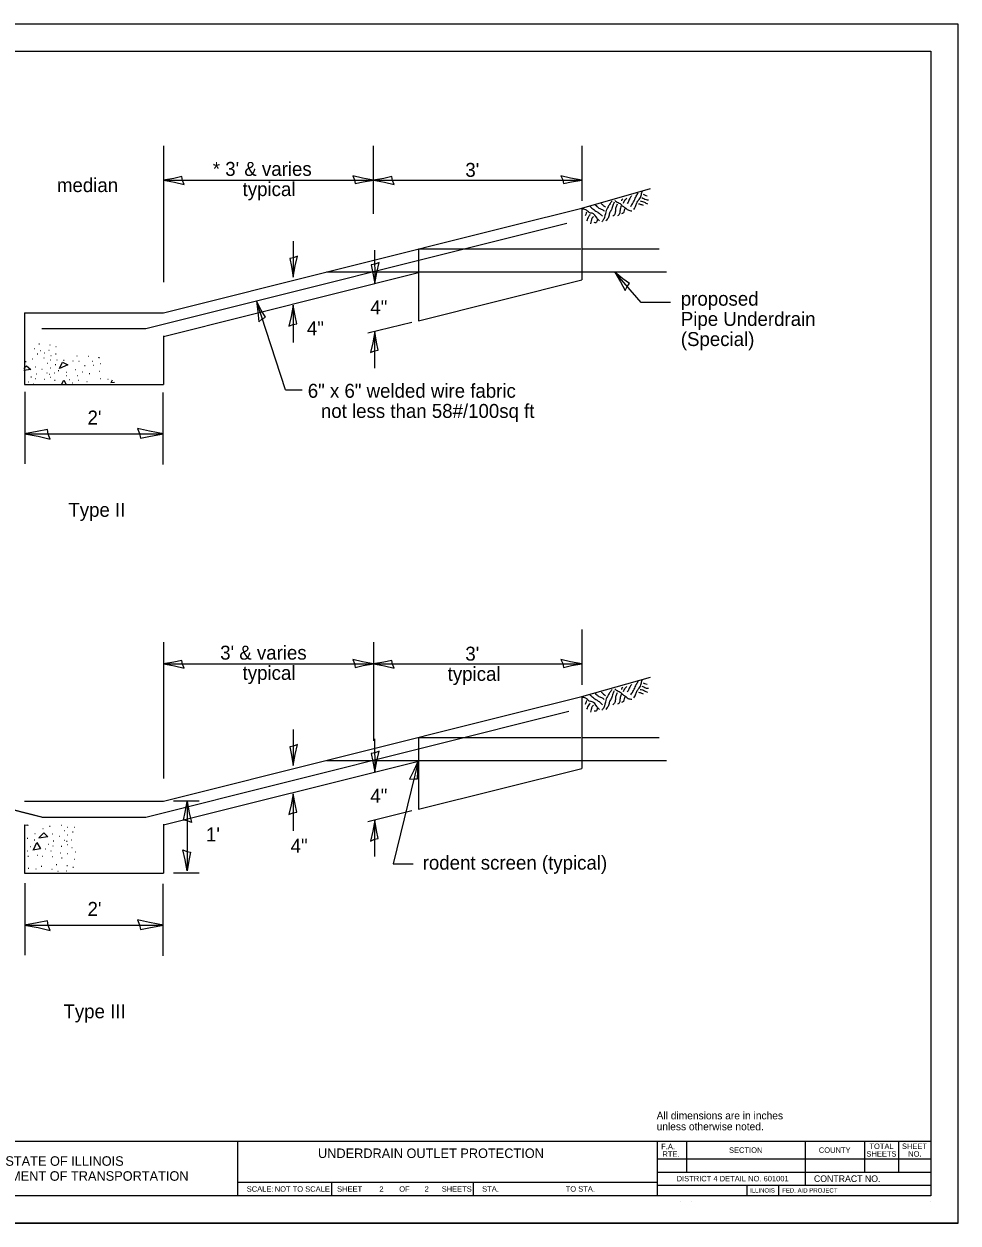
# Model space of a CAD drawing. Extents: x 0 to 2.83, y 0 to 1.83.
# Drawn here: x 1.405 to 2.833, y 0 to 1.833 of the extents above; entities that cross this region are included whole.
import ezdxf

# ---------------------------------------------------------------- set-up
doc = ezdxf.new("R2010")
doc.units = 0
for name, color, linetype in [('Default', 7, 'Continuous'), ('DR_Ex_Profile_Leftside', 7, 'Continuous'), ('RD_Pr_Roadway_Dimensions', 7, 'Continuous'), ('RD_Pr_Roadway_Notes', 7, 'Continuous'), ('SH_General_Details', 7, 'Continuous'), ('SH_Printer_Plotting_Border', 7, 'Continuous'), ('STG_Traffic_Control', 7, 'Continuous')]:
    doc.layers.add(name, color=color, linetype=linetype)

msp = doc.modelspace()

# ---------------------------------------------------------------- linework, layer by layer
at = {"layer": 'Default'}
for points in [[(2.3374, 1.5497), (2.3394, 1.5532), (2.3414, 1.5584), (2.3443, 1.5634), (2.3482, 1.5695), (2.349, 1.5727), (2.3509, 1.5783)], [(2.2874, 1.5588), (2.2912, 1.5555), (2.2939, 1.5537)], [(2.3041, 1.5628), (2.301, 1.5586), (2.298, 1.554), (2.2946, 1.5462), (2.2913, 1.5348), (2.2885, 1.531)], [(2.3073, 1.5607), (2.3055, 1.556), (2.3031, 1.5494), (2.3003, 1.544), (2.2989, 1.5381), (2.2968, 1.5349), (2.2945, 1.5322)], [(2.3082, 1.5635), (2.3133, 1.5602), (2.3167, 1.5586), (2.3197, 1.5555), (2.3238, 1.5528), (2.3286, 1.549), (2.3345, 1.5476)], [(2.3204, 1.5655), (2.3185, 1.5633), (2.3186, 1.5629)], [(2.3216, 1.5594), (2.3244, 1.5649), (2.3267, 1.5672)], [(2.3339, 1.5704), (2.3312, 1.5663), (2.3299, 1.5633), (2.327, 1.5583)], [(2.3327, 1.5543), (2.336, 1.5595), (2.3396, 1.5668), (2.3412, 1.5702), (2.3441, 1.5752)], [(2.3448, 1.5584), (2.3494, 1.5571), (2.3518, 1.5561)], [(2.347, 1.5628), (2.3506, 1.5621), (2.3535, 1.5608), (2.3584, 1.5583)], [(2.3495, 1.5678), (2.3528, 1.5665), (2.3562, 1.5649), (2.3597, 1.5645)], [(2.3515, 1.573), (2.3539, 1.5719), (2.3576, 1.5708)], [(2.2848, 1.5322), (2.2811, 1.5363), (2.2735, 1.544), (2.2709, 1.5442), (2.2651, 1.5485), (2.2595, 1.5504)], [(2.265, 1.5455), (2.2638, 1.5422), (2.2628, 1.5398)], [(2.2703, 1.5419), (2.2688, 1.5393), (2.2668, 1.5358), (2.2652, 1.5324)], [(2.2703, 1.5546), (2.2731, 1.5519), (2.2794, 1.5473), (2.2831, 1.5449), (2.2874, 1.5413), (2.2896, 1.5394)], [(2.2782, 1.5567), (2.2809, 1.5545), (2.2841, 1.5519), (2.2889, 1.5498), (2.2922, 1.5473)], [(2.3119, 1.5577), (2.3099, 1.5525), (2.3092, 1.5472), (2.3077, 1.5417), (2.3053, 1.5394)], [(2.318, 1.5555), (2.3169, 1.5518), (2.316, 1.5456), (2.3145, 1.5414), (2.3124, 1.54)], [(2.3235, 1.5506), (2.3225, 1.5482), (2.3214, 1.5445), (2.3184, 1.5429)], [(2.2758, 1.5387), (2.2738, 1.5368), (2.2724, 1.5322), (2.271, 1.528)], [(2.2813, 1.5342), (2.2795, 1.5295), (2.277, 1.5296)], [(2.3327, 0.8075), (2.336, 0.8126), (2.3396, 0.8199), (2.3412, 0.8233), (2.3441, 0.8284)], [(2.3374, 0.8028), (2.3394, 0.8063), (2.3414, 0.8115), (2.3443, 0.8165), (2.3482, 0.8227), (2.349, 0.8259), (2.3509, 0.8315)], [(2.3515, 0.8261), (2.3539, 0.8251), (2.3576, 0.8239)], [(2.2703, 0.8077), (2.2731, 0.8051), (2.2794, 0.8004), (2.2831, 0.798), (2.2874, 0.7945), (2.2896, 0.7925)], [(2.2782, 0.8099), (2.2809, 0.8076), (2.2841, 0.8051), (2.2889, 0.803), (2.2922, 0.8004)], [(2.2874, 0.8119), (2.2912, 0.8087), (2.2939, 0.8068)], [(2.3041, 0.816), (2.301, 0.8117), (2.298, 0.8071), (2.2946, 0.7994), (2.2913, 0.7879), (2.2885, 0.7842)], [(2.3073, 0.8138), (2.3055, 0.8091), (2.3031, 0.8025), (2.3003, 0.7971), (2.2989, 0.7912), (2.2968, 0.7881), (2.2945, 0.7854)], [(2.3119, 0.8108), (2.3099, 0.8056), (2.3092, 0.8003), (2.3077, 0.7948), (2.3053, 0.7925)], [(2.3082, 0.8166), (2.3133, 0.8133), (2.3167, 0.8117), (2.3197, 0.8087), (2.3238, 0.8059), (2.3286, 0.8022), (2.3345, 0.8008)], [(2.318, 0.8086), (2.3169, 0.8049), (2.316, 0.7988), (2.3145, 0.7946), (2.3124, 0.7931)], [(2.3204, 0.8186), (2.3185, 0.8164), (2.3186, 0.816)], [(2.3216, 0.8126), (2.3244, 0.818), (2.3267, 0.8203)], [(2.3339, 0.8235), (2.3312, 0.8194), (2.3299, 0.8165), (2.327, 0.8115)], [(2.3448, 0.8116), (2.3494, 0.8103), (2.3518, 0.8092)], [(2.347, 0.816), (2.3506, 0.8152), (2.3535, 0.8139), (2.3584, 0.8114)], [(2.3495, 0.8209), (2.3528, 0.8197), (2.3562, 0.818), (2.3597, 0.8177)], [(2.2848, 0.7853), (2.2811, 0.7894), (2.2735, 0.7971), (2.2709, 0.7973), (2.2651, 0.8017), (2.2595, 0.8036)], [(2.265, 0.7987), (2.2638, 0.7954), (2.2628, 0.793)], [(2.2703, 0.795), (2.2688, 0.7925), (2.2668, 0.789), (2.2652, 0.7856)], [(2.2758, 0.7918), (2.2738, 0.79), (2.2724, 0.7854), (2.271, 0.7812)], [(2.3235, 0.8038), (2.3225, 0.8014), (2.3214, 0.7976), (2.3184, 0.796)], [(2.2813, 0.7873), (2.2795, 0.7826), (2.277, 0.7828)]]:
    msp.add_spline(points, degree=3, dxfattribs=at)
at = {"layer": 'DR_Ex_Profile_Leftside'}
for p, q in [((2.0082, 1.4895), (2.0082, 1.3795)), ((2.0082, 0.7426), (2.0082, 0.6327))]:
    msp.add_line(p, q, dxfattribs=at)
at = {"layer": 'RD_Pr_Roadway_Dimensions'}
for p, q in [((1.6179, 1.6471), (1.6179, 1.4387)), ((1.9389, 1.6471), (1.9389, 1.5432)), ((2.2577, 1.6471), (2.2577, 1.5628)), ((1.6179, 1.5946), (1.9389, 1.5946)), ((1.9391, 1.5946), (2.2577, 1.5946)), ((1.8164, 1.5013), (1.8164, 1.4464)), ((1.941, 1.4873), (1.9412, 1.4365)), ((1.8164, 1.4032), (1.8164, 1.3463)), ((1.9414, 1.3071), (1.9412, 1.3629)), ((1.4059, 1.2711), (1.4059, 1.1606)), ((1.617, 1.2701), (1.617, 1.1596)), ((1.4052, 1.2067), (1.6179, 1.2067)), ((2.2577, 0.9075), (2.2577, 0.8231)), ((1.6179, 0.8881), (1.6179, 0.6797)), ((1.9391, 0.8881), (1.9391, 0.7372)), ((1.6179, 0.8549), (1.9389, 0.8549)), ((1.9391, 0.8549), (2.2577, 0.8549)), ((1.8164, 0.7544), (1.8164, 0.6995)), ((1.941, 0.7404), (1.9412, 0.6897)), ((1.6725, 0.645), (1.6333, 0.645)), ((1.6541, 0.6443), (1.6541, 0.5384)), ((1.8164, 0.6563), (1.8164, 0.5995)), ((1.9414, 0.5602), (1.9412, 0.6161)), ((1.6725, 0.5351), (1.6333, 0.5351)), ((1.4059, 0.5198), (1.4059, 0.4093)), ((1.617, 0.5188), (1.617, 0.4083)), ((1.4052, 0.4554), (1.6179, 0.4554))]:
    msp.add_line(p, q, dxfattribs=at)
for points in [[(1.6496, 1.588), (1.647, 1.5941), (1.646, 1.5999), (1.6337, 1.5973), (1.6179, 1.5946), (1.6348, 1.5915)], [(1.9075, 1.6012), (1.9101, 1.5951), (1.9111, 1.5893), (1.9234, 1.5918), (1.9393, 1.5946), (1.9223, 1.5977)], [(1.9708, 1.588), (1.9682, 1.5941), (1.9672, 1.5999), (1.955, 1.5973), (1.9391, 1.5946), (1.956, 1.5915)], [(2.226, 1.6012), (2.2286, 1.5951), (2.2296, 1.5893), (2.2419, 1.5918), (2.2577, 1.5946), (2.2408, 1.5977)], [(1.8231, 1.4783), (1.817, 1.4757), (1.8111, 1.4747), (1.8136, 1.4623), (1.8164, 1.4464), (1.8195, 1.4634)], [(1.9479, 1.4685), (1.9417, 1.4659), (1.9358, 1.4649), (1.9384, 1.4525), (1.9412, 1.4365), (1.9443, 1.4536)], [(1.8097, 1.3712), (1.8159, 1.3738), (1.8218, 1.3748), (1.8192, 1.3872), (1.8164, 1.4032), (1.8133, 1.3861)], [(1.9345, 1.3309), (1.9407, 1.3335), (1.9465, 1.3345), (1.944, 1.3469), (1.9412, 1.3629), (1.9381, 1.3459)], [(1.4448, 1.1984), (1.4416, 1.2061), (1.4404, 1.2134), (1.425, 1.2102), (1.4052, 1.2067), (1.4263, 1.2029)], [(1.5782, 1.215), (1.5814, 1.2074), (1.5827, 1.2001), (1.598, 1.2033), (1.6179, 1.2067), (1.5967, 1.2106)], [(1.6496, 0.8483), (1.647, 0.8544), (1.646, 0.8602), (1.6337, 0.8577), (1.6179, 0.8549), (1.6348, 0.8518)], [(1.9075, 0.8616), (1.9101, 0.8555), (1.9111, 0.8496), (1.9234, 0.8522), (1.9393, 0.8549), (1.9223, 0.858)], [(1.9708, 0.8483), (1.9682, 0.8544), (1.9672, 0.8602), (1.955, 0.8577), (1.9391, 0.8549), (1.956, 0.8518)], [(2.226, 0.8616), (2.2286, 0.8555), (2.2296, 0.8496), (2.2419, 0.8522), (2.2577, 0.8549), (2.2408, 0.858)], [(1.8231, 0.7315), (1.817, 0.7289), (1.8111, 0.7279), (1.8136, 0.7155), (1.8164, 0.6995), (1.8195, 0.7166)], [(1.9479, 0.7217), (1.9417, 0.719), (1.9358, 0.718), (1.9384, 0.7057), (1.9412, 0.6897), (1.9443, 0.7067)], [(1.6608, 0.6123), (1.6546, 0.6149), (1.6487, 0.6159), (1.6513, 0.6283), (1.6541, 0.6443), (1.6572, 0.6272)], [(1.8097, 0.6244), (1.8159, 0.627), (1.8218, 0.628), (1.8192, 0.6403), (1.8164, 0.6563), (1.8133, 0.6393)], [(1.9345, 0.5841), (1.9407, 0.5867), (1.9465, 0.5877), (1.944, 0.6001), (1.9412, 0.6161), (1.9381, 0.599)], [(1.6474, 0.5704), (1.6535, 0.5678), (1.6594, 0.5668), (1.6568, 0.5544), (1.6541, 0.5384), (1.651, 0.5554)], [(1.4448, 0.4471), (1.4416, 0.4548), (1.4404, 0.4621), (1.425, 0.4589), (1.4052, 0.4554), (1.4263, 0.4516)], [(1.5782, 0.4637), (1.5814, 0.4561), (1.5827, 0.4488), (1.598, 0.452), (1.6179, 0.4554), (1.5967, 0.4593)]]:
    msp.add_lwpolyline(points, close=True, dxfattribs=at)
at = {"layer": 'RD_Pr_Roadway_Notes'}
for p, q in [((2.3489, 1.4076), (2.3082, 1.454)), ((1.8045, 1.2741), (1.76, 1.4101)), ((2.3934, 1.4076), (2.3489, 1.4076)), ((1.8045, 1.2741), (1.83, 1.2741)), ((2.0082, 0.7076), (1.9691, 0.5491)), ((1.9691, 0.5491), (2.0001, 0.5491))]:
    msp.add_line(p, q, dxfattribs=at)
for points in [[(2.3241, 1.4258), (2.327, 1.4317), (2.3308, 1.4363), (2.3207, 1.4439), (2.3082, 1.454), (2.3171, 1.4393)], [(1.7636, 1.3778), (1.7686, 1.3822), (1.7738, 1.3849), (1.7676, 1.3958), (1.76, 1.4101), (1.7624, 1.393)], [(1.9941, 0.6784), (2.0007, 0.6794), (2.0066, 0.679), (2.007, 0.6915), (2.0082, 0.7076), (2.0011, 0.6919)]]:
    msp.add_lwpolyline(points, close=True, dxfattribs=at)
at = {"layer": 'SH_General_Details'}
for p, q in [((2.8333, 1.8333), (0, 1.8333)), ((2.8333, 0), (2.8333, 1.8333)), ((0.1667, 0.125), (2.7917, 0.125)), ((1.7312, 0.125), (1.7312, 0.0417)), ((2.3729, 0.125), (2.3729, 0.0417)), ((2.4179, 0.125), (2.4179, 0.0779)), ((2.5995, 0.125), (2.5995, 0.0579)), ((2.6905, 0.125), (2.6905, 0.0779)), ((2.7423, 0.125), (2.7423, 0.0779)), ((2.3729, 0.0979), (2.7917, 0.0979)), ((2.3729, 0.0779), (2.7917, 0.0779)), ((1.7312, 0.0625), (2.3729, 0.0625)), ((1.875, 0.0625), (1.875, 0.0417)), ((2.0917, 0.0625), (2.0917, 0.0417)), ((2.3729, 0.0579), (2.7917, 0.0579)), ((2.5101, 0.0579), (2.5101, 0.0417)), ((2.5585, 0.0579), (2.5585, 0.0417)), ((2.4095, 0.0333), (2.4095, 0.0333)), ((2.4262, 0.0333), (2.4262, 0.0333)), ((2.7917, 0.0333), (2.7917, 0.0333)), ((2.8333, 0), (0, 0))]:
    msp.add_line(p, q, dxfattribs=at)
msp.add_lwpolyline([(0.1667, 1.7917), (2.7917, 1.7917), (2.7917, 0.0417), (0.1667, 0.0417)], close=True, dxfattribs=at)
at = {"layer": 'SH_Printer_Plotting_Border'}
msp.add_lwpolyline([(0, 0), (2.8333, 0), (2.8333, 1.8333), (0, 1.8333)], close=True, dxfattribs=at)
at = {"layer": 'STG_Traffic_Control'}
for p, q in [((2.2577, 1.5519), (2.3627, 1.5816)), ((2.1491, 1.5247), (2.2577, 1.5519)), ((2.2577, 1.5519), (2.2577, 1.4419)), ((1.5912, 1.3676), (2.235, 1.5286)), ((1.6179, 1.3919), (2.1491, 1.5247)), ((2.0082, 1.4895), (2.2563, 1.4895)), ((2.258, 1.4895), (2.3764, 1.4895)), ((1.6181, 1.3557), (2.0082, 1.4532)), ((1.8674, 1.4543), (2.0082, 1.4543)), ((2.0082, 1.4543), (2.2567, 1.4543)), ((2.2584, 1.4543), (2.3874, 1.4543)), ((2.0082, 1.3795), (2.2577, 1.4419)), ((1.4052, 1.3919), (1.4052, 1.282)), ((1.4052, 1.3919), (1.6179, 1.3919)), ((1.9978, 1.377), (1.9308, 1.3604)), ((1.4058, 1.3573), (1.4064, 1.3573)), ((1.4318, 1.3676), (1.5912, 1.3676)), ((1.6179, 1.3567), (1.6179, 1.282)), ((1.4047, 1.3416), (1.4053, 1.3416)), ((1.4275, 1.3442), (1.4281, 1.3442)), ((1.4439, 1.3425), (1.4445, 1.3425)), ((1.4531, 1.3403), (1.4537, 1.3403)), ((1.405, 1.3313), (1.4056, 1.3313)), ((1.4174, 1.3212), (1.418, 1.3212)), ((1.4208, 1.3373), (1.4214, 1.3373)), ((1.425, 1.3289), (1.4257, 1.3289)), ((1.43, 1.3343), (1.4306, 1.3343)), ((1.4349, 1.3227), (1.4355, 1.3227)), ((1.4354, 1.3305), (1.4361, 1.3305)), ((1.4427, 1.3346), (1.4433, 1.3346)), ((1.4456, 1.3264), (1.4462, 1.3264)), ((1.4529, 1.329), (1.4536, 1.329)), ((1.4853, 1.3261), (1.4859, 1.3261)), ((1.5033, 1.3253), (1.5039, 1.3253)), ((1.407, 1.3174), (1.4077, 1.3174)), ((1.4218, 1.3092), (1.4224, 1.3092)), ((1.432, 1.3057), (1.4326, 1.3057)), ((1.4398, 1.3147), (1.4404, 1.3147)), ((1.4449, 1.3196), (1.4455, 1.3196)), ((1.4449, 1.3077), (1.4455, 1.3077)), ((1.4525, 1.3125), (1.4531, 1.3125)), ((1.4547, 1.3196), (1.4553, 1.3196)), ((1.457, 1.3035), (1.4577, 1.3035)), ((1.4652, 1.3193), (1.4658, 1.3193)), ((1.4794, 1.3182), (1.48, 1.3182)), ((1.4828, 1.3051), (1.4834, 1.3051)), ((1.4885, 1.3178), (1.4892, 1.3178)), ((1.4974, 1.3111), (1.4981, 1.3111)), ((1.5087, 1.318), (1.5094, 1.318)), ((1.5104, 1.3117), (1.511, 1.3117)), ((1.5197, 1.3027), (1.5203, 1.3027)), ((1.5209, 1.3144), (1.5215, 1.3144)), ((1.4108, 1.2863), (1.4115, 1.2863)), ((1.4152, 1.2938), (1.4159, 1.2938)), ((1.4223, 1.2912), (1.4229, 1.2912)), ((1.423, 1.2986), (1.4236, 1.2986)), ((1.4353, 1.2905), (1.4359, 1.2905)), ((1.4394, 1.2997), (1.44, 1.2997)), ((1.4434, 1.298), (1.444, 1.298)), ((1.4445, 1.2932), (1.4451, 1.2932)), ((1.4509, 1.2999), (1.4515, 1.2999)), ((1.4514, 1.2885), (1.4521, 1.2885)), ((1.469, 1.2957), (1.4697, 1.2957)), ((1.4697, 1.3012), (1.4703, 1.3012)), ((1.4738, 1.2896), (1.4744, 1.2896)), ((1.4787, 1.2846), (1.4794, 1.2846)), ((1.4858, 1.2961), (1.4865, 1.2961)), ((1.4873, 1.2889), (1.488, 1.2889)), ((1.494, 1.3016), (1.4946, 1.3016)), ((1.5007, 1.2866), (1.5013, 1.2866)), ((1.5045, 1.299), (1.5051, 1.299)), ((1.5209, 1.2912), (1.5215, 1.2912)), ((1.5328, 1.2901), (1.5334, 1.2901)), ((1.4052, 1.282), (1.6179, 1.282)), ((1.4192, 1.2833), (1.4198, 1.2833)), ((2.2577, 0.805), (2.3627, 0.8347)), ((2.1491, 0.7778), (2.2577, 0.805)), ((2.2577, 0.805), (2.2577, 0.6951)), ((1.4311, 0.6208), (0.7842, 0.7825)), ((1.5912, 0.6208), (2.2381, 0.7825)), ((1.6179, 0.645), (2.1491, 0.7778)), ((2.0082, 0.7426), (2.2563, 0.7426)), ((2.258, 0.7426), (2.3764, 0.7426)), ((1.6179, 0.6088), (2.0082, 0.7063)), ((1.8674, 0.7074), (2.0082, 0.7074)), ((2.0082, 0.7074), (2.2567, 0.7074)), ((2.2584, 0.7074), (2.3874, 0.7074)), ((1.4318, 0.6208), (1.1712, 0.6859)), ((2.0082, 0.6327), (2.2577, 0.6951)), ((1.4052, 0.645), (1.6179, 0.645)), ((1.9978, 0.6301), (1.9308, 0.6135)), ((1.4052, 0.6088), (1.4052, 0.5351)), ((1.4318, 0.6208), (1.5912, 0.6208)), ((1.4438, 0.607), (1.4445, 0.607)), ((1.4613, 0.6085), (1.4619, 0.6085)), ((1.4713, 0.6053), (1.4719, 0.6053)), ((1.4811, 0.6053), (1.4818, 0.6053)), ((1.6179, 0.6098), (1.6179, 0.5351)), ((1.4097, 0.5884), (1.4103, 0.5884)), ((1.421, 0.5958), (1.4217, 0.5958)), ((1.4335, 0.6032), (1.4341, 0.6032)), ((1.4482, 0.595), (1.4488, 0.595)), ((1.4584, 0.5914), (1.4591, 0.5914)), ((1.4662, 0.6004), (1.4668, 0.6004)), ((1.4713, 0.5935), (1.4719, 0.5935)), ((1.4789, 0.5982), (1.4796, 0.5982)), ((1.4094, 0.5693), (1.4101, 0.5693)), ((1.4138, 0.5759), (1.4144, 0.5759)), ((1.4204, 0.5857), (1.421, 0.5857)), ((1.4373, 0.572), (1.4379, 0.572)), ((1.4416, 0.5795), (1.4423, 0.5795)), ((1.4456, 0.569), (1.4462, 0.569)), ((1.4487, 0.5769), (1.4494, 0.5769)), ((1.4494, 0.5843), (1.4501, 0.5843)), ((1.4617, 0.5763), (1.4623, 0.5763)), ((1.4658, 0.5854), (1.4664, 0.5854)), ((1.4698, 0.5838), (1.4704, 0.5838)), ((1.4709, 0.579), (1.4715, 0.579)), ((1.4773, 0.5857), (1.4779, 0.5857)), ((1.4778, 0.5742), (1.4785, 0.5742)), ((1.4107, 0.561), (1.4113, 0.561)), ((1.4253, 0.5622), (1.4259, 0.5622)), ((1.4322, 0.5611), (1.4329, 0.5611)), ((1.4482, 0.5606), (1.4488, 0.5606)), ((1.4597, 0.566), (1.4603, 0.566)), ((1.4621, 0.5582), (1.4628, 0.5582)), ((1.4708, 0.5648), (1.4714, 0.5648)), ((1.4811, 0.5562), (1.4818, 0.5562)), ((1.483, 0.5675), (1.4833, 0.5675)), ((1.4052, 0.5351), (1.6179, 0.5351)), ((1.4112, 0.5428), (1.4118, 0.5428)), ((1.4225, 0.5415), (1.4232, 0.5415)), ((1.4311, 0.5454), (1.4318, 0.5454)), ((1.4472, 0.5412), (1.4479, 0.5412)), ((1.4539, 0.548), (1.4546, 0.548)), ((1.4564, 0.5382), (1.457, 0.5382)), ((1.4691, 0.5385), (1.4697, 0.5385)), ((1.4703, 0.5464), (1.471, 0.5464)), ((1.4795, 0.5442), (1.4801, 0.5442))]:
    msp.add_line(p, q, dxfattribs=at)
for points in [[(1.5201, 1.3229), (1.519, 1.323), (1.5192, 1.3235)], [(1.4044, 1.3066), (1.4086, 1.3107), (1.4149, 1.3049), (1.4045, 1.3033)], [(1.4589, 1.3068), (1.4635, 1.3162), (1.4719, 1.3122), (1.4588, 1.3066)], [(1.4627, 1.283), (1.4654, 1.2886), (1.4688, 1.2831)], [(1.5431, 1.2854), (1.5373, 1.2845)], [(1.5379, 1.285), (1.5398, 1.2891)], [(1.4101, 0.6088), (1.4108, 0.6079), (1.4052, 0.6084)], [(1.4274, 0.5889), (1.435, 0.5965), (1.4413, 0.5906), (1.4272, 0.5885)], [(1.4189, 0.5707), (1.424, 0.5817), (1.4297, 0.5721), (1.4183, 0.5702)]]:
    msp.add_lwpolyline(points, dxfattribs=at)

# ---------------------------------------------------------------- texts
at = {"layer": 'RD_Pr_Roadway_Dimensions'}
for s, height, p in [("* 3' & varies", 0.021328, (1.6934, 1.6011)), ("3'", 0.02133, (2.0797, 1.5996)), ('typical', 0.02133, (1.739, 1.5702)), ('4"', 0.02133, (1.9344, 1.3894)), ('4"', 0.02133, (1.8374, 1.3575)), ("2'", 0.02133, (1.5018, 1.2209)), ("3' & varies", 0.021328, (1.7047, 0.8614)), ("3'", 0.02133, (2.0797, 0.8599)), ('typical', 0.02133, (1.739, 0.8305)), ('typical', 0.02133, (2.0527, 0.829)), ('4"', 0.02133, (1.9344, 0.6426)), ("1'", 0.02133, (1.683, 0.5835)), ('4"', 0.02133, (1.8125, 0.5661)), ("2'", 0.02133, (1.5018, 0.4696))]:
    msp.add_text(s, height=height, dxfattribs=at).set_placement(p)
at = {"layer": 'RD_Pr_Roadway_Notes'}
for s, height, p in [('median ', 0.02133, (1.455, 1.5763)), ('proposed ', 0.02133, (2.4093, 1.4026)), ('Pipe Underdrain ', 0.021328, (2.4093, 1.3717)), ('(Special)', 0.02133, (2.4093, 1.3409)), ('6" x 6" welded wire fabric', 0.021328, (1.8387, 1.2618)), ('not less than 58#/100sq ft', 0.021328, (1.8588, 1.231)), ('Type II', 0.02133, (1.4725, 1.0798)), ('rodent screen (typical)', 0.021328, (2.0145, 0.5403)), ('Type III', 0.02133, (1.465, 0.313)), ('All dimensions are in inches', 0.011667, (2.3723, 0.1585)), ('unless otherwise noted.', 0.011667, (2.3723, 0.1418))]:
    msp.add_text(s, height=height, dxfattribs=at).set_placement(p)
at = {"layer": 'SH_General_Details'}
for s, height, p in [('UNDERDRAIN OUTLET PROTECTION', 0.014583, (1.8543, 0.0994)), ('F.A.  ', 0.00833, (2.3793, 0.1129)), ('SECTION', 0.00833, (2.483, 0.1073)), ('COUNTY', 0.00833, (2.6204, 0.1073)), ('SHEETS', 0.00833, (2.6932, 0.1015)), ('TOTAL', 0.00833, (2.6978, 0.1132)), ('SHEET', 0.00833, (2.7475, 0.1132)), ('NO.', 0.00833, (2.7571, 0.1015)), ('STATE OF ILLINOIS', 0.014584, (1.3761, 0.0875)), ('RTE.', 0.00833, (2.3812, 0.1012)), ('DEPARTMENT OF TRANSPORTATION', 0.014584, (1.3042, 0.0646)), ('SCALE:          ', 0.008333, (1.7453, 0.0479)), ('NOT TO SCALE', 0.008333, (1.7881, 0.0478)), ('SHEET', 0.00833, (1.8835, 0.0479)), ('2', 0.00833, (1.9482, 0.0478)), ('OF', 0.00833, (1.9786, 0.0479)), ('2', 0.00833, (2.0173, 0.0478)), ('SHEETS', 0.00833, (2.0435, 0.0479)), ('STA.', 0.00833, (2.1054, 0.0479)), ('TO STA.', 0.00833, (2.2332, 0.0479)), ('DISTRICT 4 DETAIL NO. 601001', 0.008333, (2.4029, 0.0637)), ('CONTRACT NO.      ', 0.01, (2.6129, 0.0628)), ('ILLINOIS', 0.00667, (2.5152, 0.0466)), ('FED. AID PROJECT', 0.006667, (2.5644, 0.0466))]:
    msp.add_text(s, height=height, dxfattribs=at).set_placement(p)

doc.saveas('drawing.dxf')
